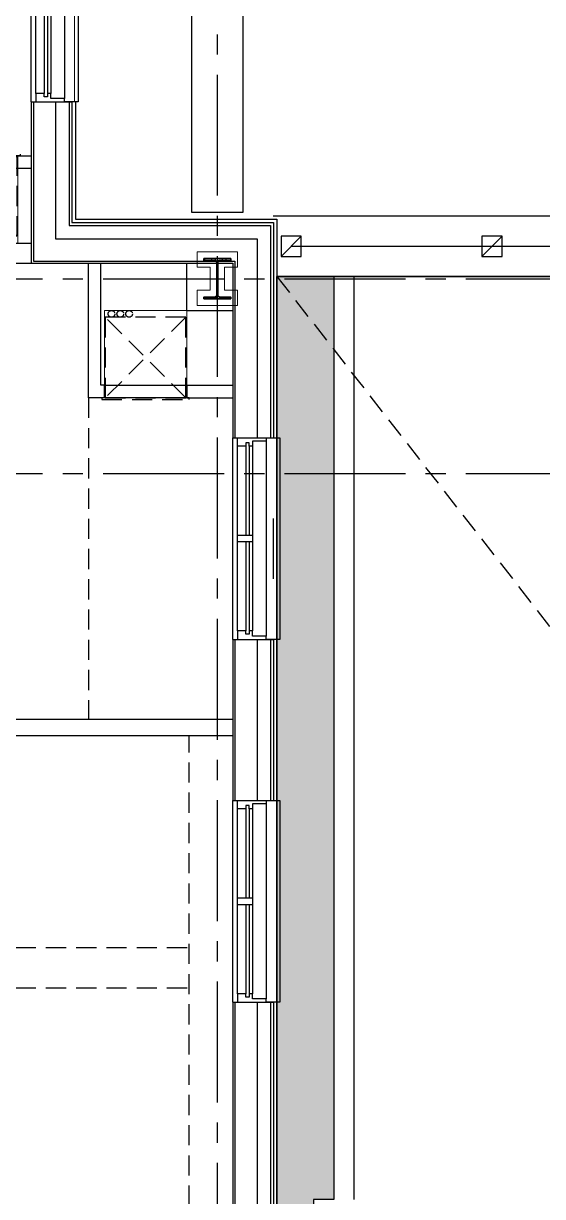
# Model space of a CAD drawing. Header units: inches. Extents: x 5931 to 10048, y 0 to 3185.
# Drawn here: x 6906.3 to 7060.8, y 1688 to 2037.3 of the extents above; entities that cross this region are included whole.
import ezdxf

# ---------------------------------------------------------------- set-up
doc = ezdxf.new("R2010")
doc.units = ezdxf.units.IN
doc.header["$LTSCALE"] = 48
doc.header["$MEASUREMENT"] = 0
for name, pattern in [('CENTER2', [1.125, 0.75, -0.125, 0.125, -0.125]), ('HIDDEN', [0.375, 0.25, -0.125]), ('HIDDEN2', [0.1875, 0.125, -0.0625])]:
    doc.linetypes.add(name, pattern=pattern)
for name, color, linetype in [('_0_Objects', 8, 'Continuous'), ('A-Door-Head', 8, 'Continuous'), ('A-Flor-Pool-Acc', 8, 'Continuous'), ('A-Flor-Soffit', 8, 'HIDDEN2'), ('A-Glaz', 8, 'Continuous'), ('A-Glaz-Sill', 8, 'Continuous'), ('A-Grid(3-32)', 8, 'CENTER2'), ('A-HVAC', 8, 'HIDDEN2'), ('A-Roof-Below', 8, 'Continuous'), ('A-Roof-Drain', 8, 'Continuous'), ('A-Wall-Full', 8, 'Continuous'), ('A-Wall-Hatch', 8, 'Continuous')]:
    doc.layers.add(name, color=color, linetype=linetype)
for name, color, linetype, lineweight in [('A-Detl-Hatch', 8, 'Continuous', 18), ('S-Detl-Hatch', 8, 'Continuous', 18), ('S-Detl-Wide', 8, 'Continuous', 35)]:
    doc.layers.add(name, color=color, linetype=linetype, lineweight=lineweight)
doc.layers.add('G-Anno-Nplt', color=8, linetype='Continuous', lineweight=18, plot=False)

# ---------------------------------------------------------------- blocks, each defined once
blk = doc.blocks.new('EXTERIOR WINDOW 3')
at = {"layer": 'A-Glaz'}
for p, q in [((5693, -8445.75), (5693, -8419.25)), ((5694, -8445.75), (5694, -8419.25)), ((5695, -8474.25), (5695, -8419.25)), ((5693, -8474.25), (5693, -8447.75)), ((5694, -8474.25), (5694, -8447.75))]:
    blk.add_line(p, q, dxfattribs=at)
for points in [[(5693, -8419.25), (5690.5, -8419.25), (5690.5, -8416.75), (5699, -8416.75), (5699, -8417.75), (5695, -8417.75), (5695, -8419.25), (5694, -8419.25), (5694, -8418.25), (5693, -8418.25), (5693, -8419.25)], [(5693, -8474.25), (5690.5, -8474.25), (5690.5, -8476.75), (5699, -8476.75), (5699, -8475.75), (5695, -8475.75), (5695, -8474.25), (5694, -8474.25), (5694, -8475.25), (5693, -8475.25), (5693, -8474.25)]]:
    blk.add_lwpolyline(points, dxfattribs=at)
blk.add_lwpolyline([(5690.5, -8445.75), (5690.5, -8447.75), (5695, -8447.75), (5695, -8445.75)], close=True, dxfattribs=at)
at = {"layer": 'A-Glaz-Sill'}
for p, q in [((5689.12, -8416.75), (5689.12, -8476.75)), ((5690.5, -8419.25), (5690.5, -8474.25)), ((5699, -8475.75), (5699, -8417.75))]:
    blk.add_line(p, q, dxfattribs=at)
blk.add_lwpolyline([(5699, -8476.75), (5703.12, -8476.75), (5703.12, -8416.75), (5699, -8416.75)], dxfattribs=at)
blk = doc.blocks.new('1ST FLOOR CORE & SHELL')
at = {"layer": 'A-Roof-Below'}
blk.add_lwpolyline([(2940.91, -7874.34), (2956.09, -7877.17), (2956.09, -8061), (2940.91, -8061)], close=True, dxfattribs=at)
at = {"layer": 'A-Wall-Full'}
for p, q in [((2893.12, -8028.12), (2893.12, -8076.12)), ((2893.12, -8028.12), (2905.12, -8028.12)), ((2906.25, -8028.12), (2906.25, -8063)), ((2906.25, -8063), (2966.25, -8063)), ((2966.25, -8063), (2966.25, -8128.13)), ((2893.12, -8076.12), (2953.12, -8076.12)), ((2953.12, -8076.12), (2953.12, -8128.13)), ((2953.12, -8128.13), (2965.12, -8128.13)), ((2953.12, -8188.13), (2953.12, -8236.13)), ((2953.12, -8188.13), (2965.12, -8188.13)), ((2966.25, -8188.13), (2966.25, -8236.13)), ((2953.12, -8236.13), (2965.12, -8236.13)), ((2953.12, -8296.13), (2953.12, -8506.13)), ((2953.12, -8296.13), (2965.12, -8296.13)), ((2966.25, -8296.13), (2966.25, -8492.88))]:
    blk.add_line(p, q, dxfattribs=at)
at = {"layer": 'A-Wall-Hatch'}
for p, q in [((2893.75, -8028.12), (2893.75, -8075.5)), ((2900.37, -8028.12), (2900.37, -8068.88)), ((2904.37, -8028.12), (2904.37, -8064.88)), ((2905.25, -8028.12), (2905.25, -8064)), ((2905.25, -8064), (2965.25, -8064)), ((2965.25, -8064), (2965.25, -8128.13)), ((2904.37, -8064.88), (2964.37, -8064.88)), ((2964.37, -8064.88), (2964.37, -8128.13)), ((2900.37, -8068.88), (2960.37, -8068.88)), ((2960.37, -8068.88), (2960.37, -8128.13)), ((2893.75, -8075.5), (2953.75, -8075.5)), ((2953.75, -8075.5), (2953.75, -8128.13)), ((2953.75, -8188.13), (2953.75, -8236.13)), ((2960.37, -8188.13), (2960.37, -8236.13)), ((2964.37, -8188.13), (2964.37, -8236.13)), ((2965.25, -8188.13), (2965.25, -8236.13)), ((2953.75, -8296.13), (2953.75, -8505.5)), ((2960.37, -8296.13), (2960.37, -8498.88)), ((2964.37, -8296.13), (2964.37, -8494.88)), ((2965.25, -8296.13), (2965.25, -8492.88))]:
    blk.add_line(p, q, dxfattribs=at)
at = {"xscale": -1, "rotation": 180}
for p in [(-2796, -16444.87), (-2736, -16604.88), (-2736, -16712.88)]:
    blk.add_blockref('EXTERIOR WINDOW 3', p, dxfattribs=at)
blk = doc.blocks.new('*U15')
at = {"layer": 'A-Detl-Hatch'}
h = blk.add_hatch(dxfattribs=at)
h.set_pattern_fill('ANSI32', color=256, scale=6, style=0)
h.set_pattern_definition([(45, (0, -5.97), (-1.591, 1.591), []), (45, (1.0607, -5.97), (-1.591, 1.591), [])])
edge = h.paths.add_edge_path()
edge.add_line((4.0025, -11.94), (4.0025, -11.425))
edge.add_line((4.0025, -11.425), (0.7475, -11.425))
edge.add_arc((0.7475, -10.825), 0.6, 180, 270, ccw=False)
edge.add_line((0.1475, -10.825), (0.1475, -1.115))
edge.add_arc((0.7475, -1.115), 0.6, 90, 180, ccw=False)
edge.add_line((0.7475, -0.515), (4.0025, -0.515))
edge.add_line((4.0025, -0.515), (4.0025, 0))
edge.add_line((4.0025, 0), (-4.0025, 0))
edge.add_line((-4.0025, 0), (-4.0025, -0.515))
edge.add_line((-4.0025, -0.515), (-0.7475, -0.515))
edge.add_arc((-0.7475, -1.115), 0.6, 0, 90, ccw=False)
edge.add_line((-0.1475, -1.115), (-0.1475, -10.825))
edge.add_arc((-0.7475, -10.825), 0.6, -90, 0, ccw=False)
edge.add_line((-0.7475, -11.425), (-4.0025, -11.425))
edge.add_line((-4.0025, -11.425), (-4.0025, -11.94))
edge.add_line((-4.0025, -11.94), (4.0025, -11.94))
at = {"linetype": 'ByBlock'}
blk.add_lwpolyline([(4.0025, -11.94), (4.0025, -11.425), (0.7475, -11.425, -0.41421356), (0.1475, -10.825), (0.1475, -1.115, -0.41421356), (0.7475, -0.515), (4.0025, -0.515), (4.0025, 0), (-4.0025, 0), (-4.0025, -0.515), (-0.7475, -0.515, -0.41421356), (-0.1475, -1.115), (-0.1475, -10.825, -0.41421356), (-0.7475, -11.425), (-4.0025, -11.425), (-4.0025, -11.94)], format="xyb", close=True, dxfattribs=at)
blk = doc.blocks.new('W12X40')
at = {"layer": 'S-Detl-Hatch'}
blk.add_lwpolyline([(14080.89, -7310.28), (14080.89, -7305.76), (14077.04, -7305.76), (14077.04, -7298.85), (14080.89, -7298.85), (14080.89, -7294.34), (14068.89, -7294.34), (14068.89, -7298.85), (14072.74, -7298.85), (14072.74, -7305.76), (14068.89, -7305.76), (14068.89, -7310.28)], close=True, dxfattribs=at)
at = {"layer": 'S-Detl-Wide'}
blk.add_blockref('*U15', (14074.89, -7296.34), dxfattribs=at)
blk = doc.blocks.new('1ST FLOOR - STRUCTURAL GRID')
at = {"layer": 'A-Grid(3-32)'}
for p, q in [((2948.5, -7426.01), (2948.5, -9520.75)), ((2104.5, -8080.75), (5927.38, -8080.75)), ((2104.5, -8138.75), (5927.38, -8138.75))]:
    blk.add_line(p, q, dxfattribs=at)
blk.add_blockref('W12X40', (-11126.39, -778.44))
blk = doc.blocks.new('FPOST')
at = {"layer": 'A-Flor-Pool-Acc'}
blk.add_line((-0.25, -0.25), (0.25, 0.25), dxfattribs=at)
at = {"layer": 'A-Flor-Pool-Acc', "flags": 128}
blk.add_lwpolyline([(-0.25, -0.25), (0.25, -0.25), (0.25, 0.25), (-0.25, 0.25)], close=True, dxfattribs=at)
blk = doc.blocks.new('terrace')
at = {"layer": 'A-Flor-Pool-Acc'}
h = blk.add_hatch(dxfattribs=at)
h.set_pattern_fill('GRAVEL', color=256, scale=12, angle=-13.8778)
h.set_pattern_definition([(228.0127875, (-84194.43275, -55714.1465), (-96, -108), [1.614432, -159.8290566]), (184.9697407, (-84195.51275, -55715.34653), (144, 12), [2.770416, -274.2710971]), (132.5104471, (-84198.27275, -55715.5865), (120, -132), [1.953456, -193.3923912]), (267.273689, (-84202.95275, -55718.5865), (12, 240), [2.522856, -249.7626965]), (292.8336542, (-84203.07275, -55721.1065), (-60, 144), [2.47386, -244.9124775]), (357.273689, (-84202.11275, -55723.3865), (-240, 12), [2.522856, -249.7626965]), (37.69424047, (-84199.59275, -55723.50653), (-156, -120), [3.336348, -330.2981826]), (72.2553284, (-84196.95275, -55721.46653), (84, 264), [3.149856, -311.835858]), (121.4295656, (-84195.99275, -55718.4665), (-96, 156), [2.5314, -250.6088773]), (175.2363583, (-84197.3128, -55716.3065), (132, -12), [2.889984, -141.609151]), (222.3974378, (-84200.19275, -55716.06653), (-144, -132), [3.737376, -370.0005]), (138.8140748, (-84191.0728, -55718.7065), (-84, 72), [1.275612, -126.2861378]), (171.4692344, (-84192.03275, -55717.8665), (156, -24), [2.426844, -240.258137]), (225, (-84194.433, -55717.5065), (-1e-15, -12), [1.697052, -15.2735107]), (203.1985905, (-84195.2728, -55716.0665), (60, 24), [0.913896, -90.4753813]), (291.8014095, (-84196.1128, -55716.4265), (-12, 36), [1.292436, -63.3295417]), (30.9637565, (-84195.6328, -55717.6265), (36, 24), [2.099148, -67.8722747]), (161.565051, (-84193.8328, -55716.5465), (24, -12), [1.517892, -36.4294399]), (16.3895403, (-84203.07275, -55716.4265), (120, 36), [2.1264, -210.5141418]), (70.3461759, (-84201.03275, -55715.8265), (-48, -132), [1.783932, -176.608893]), (293.1985905, (-84193.8328, -55714.1465), (-24, 60), [1.82778, -89.5614973]), (343.6104597, (-84193.11275, -55715.8265), (-120, 36), [2.1264, -210.5141418]), (339.4439548, (-84203.0728, -55723.8665), (-60, 24), [2.05056, -100.477485]), (294.7751406, (-84201.15275, -55724.5865), (-60, 132), [1.718136, -170.0957168]), (66.8014095, (-84193.7128, -55726.1465), (24, 60), [1.82778, -89.5614973]), (17.3540246, (-84192.99275, -55724.4665), (-156, -48), [2.011572, -199.1450834]), (69.4439548, (-84199.5928, -55726.1465), (-24, -60), [1.02528, -101.502765]), (101.3099325, (-84194.4328, -55726.1465), (-12, 48), [0.61188, -60.5763542]), (165.9637565, (-84194.5528, -55725.5465), (36, -12), [2.47386, -47.0034075]), (186.00900596, (-84196.95275, -55724.9465), (120, 12), [2.2926, -226.9670781]), (303.6900675, (-84195.6328, -55718.7065), (-12, 24), [1.730664, -41.5359513]), (353.1572266, (-84194.67275, -55720.14653), (204, -24), [3.021528, -299.1307515]), (60.9453959, (-84191.6728, -55720.5065), (-48, -84), [1.235472, -122.3120897]), (90, (-84191.073, -55719.427), (-12, 12), [0.72, -11.28]), (120.2564372, (-84197.19275, -55724.5865), (48, -84), [1.667088, -165.0422399]), (48.0127875, (-84198.03275, -55723.1465), (96, 108), [3.228864, -158.2146246]), (0, (-84195.873, -55720.747), (12, 12), [3.12, -8.88]), (325.3048465, (-84192.75275, -55720.7465), (120, -84), [1.897368, -187.8392916]), (254.0546041, (-84191.1928, -55721.8265), (-12, -48), [1.747224, -85.6140947]), (207.64597536, (-84191.67275, -55723.50653), (-228, -120), [2.84478, -281.6336902]), (175.42607874, (-84194.19275, -55724.82653), (-156, 12), [3.009588, -297.9488809])])
h.paths.add_polyline_path([(12, 199.75), (1.12, 199.75), (1.12, 492.5), (18, 492.5), (18, 217.75), (12, 217.75)])
at = {"layer": 'A-Flor-Pool-Acc', "flags": 128}
for points in [[(489.37, 510.5), (0, 510.5)], [(483.37, 501.5), (5.37, 501.5)], [(488.62, 492.5), (1.12, 492.5)], [(488.62, 492.5), (1.12, 492.5)], [(1.12, 492.5), (1.12, 79.75)], [(18, 492.5), (18, 217.75)], [(24, 492.5), (24, 217.75)], [(0, 420.5), (0, 402.5)]]:
    blk.add_lwpolyline(points, dxfattribs=at)
for points in [[(12, 199.75), (1.12, 199.75), (1.12, 492.5), (18, 492.5), (18, 217.75), (12, 217.75), (12, 199.75)], [(1.12, 492.5), (488.62, 492.5), (488.62, 79.75), (1.12, 79.75)], [(1.12, 492.5), (1.12, 79.75), (488.62, 79.75), (488.62, 492.5)]]:
    blk.add_lwpolyline(points, close=True, dxfattribs=at)
at = {"layer": 'A-Flor-Pool-Acc', "xscale": 12, "yscale": 12, "zscale": 12}
for p, rotation in [((5.37, 501.5), 180.0000000000002), ((65.12, 501.5), 180.0000000000001)]:
    blk.add_blockref('FPOST', p, dxfattribs=dict(at, rotation=rotation))
blk = doc.blocks.new('HVAC UNIT NICHE')
at = {"layer": 'A-Door-Head'}
blk.add_lwpolyline([(4, 0), (28.5, 0), (28.5, -3.75), (4, -3.75)], close=True, dxfattribs=at)
at = {"layer": 'A-HVAC'}
for p, q in [((4.25, 0), (28.25, -24)), ((4.25, -24), (28.25, 0))]:
    blk.add_line(p, q, dxfattribs=at)
for points in [[(3.25, 0), (29.25, 0), (29.25, 0.5), (3.25, 0.5)], [(4.25, -24), (28.25, -24), (28.25, 0), (4.25, 0)]]:
    blk.add_lwpolyline(points, close=True, dxfattribs=at)
for centre in [(21.13, -25), (23.75, -25), (26.36, -25)]:
    blk.add_circle(centre, 1, dxfattribs=at)
at = {"layer": 'A-Wall-Full'}
for p, q in [((4, 0), (0, 0)), ((4, -3.75), (4, 0)), ((28.5, 0), (33.25, 0)), ((28.5, -3.75), (28.5, 0)), ((33.25, 0), (33.25, -26)), ((4, -3.75), (0, -3.75)), ((28.5, -3.75), (29.5, -3.75)), ((29.5, -3.75), (29.5, -26))]:
    blk.add_line(p, q, dxfattribs=at)
at = {"layer": 'G-Anno-Nplt'}
blk.add_lwpolyline([(4, 0), (4, -26), (28.5, -26), (28.5, 0)], close=True, dxfattribs=at)
blk = doc.blocks.new('King Studio 3')
at = {"layer": 'A-Wall-Full'}
blk.add_line((261.1231, -214.375), (290.6231, -214.375), dxfattribs=at)
at = {"layer": 'G-Anno-Nplt'}
blk.add_line((290.6231, 4.625), (290.6231, -212.375), dxfattribs=at)
blk.add_lwpolyline([(290.6231, -112.375), (303.4979, -112.375), (303.4979, -172.3743), (290.6231, -172.3743)], close=True, dxfattribs=at)
at = {"xscale": -1}
blk.add_blockref('HVAC UNIT NICHE', (290.6231, -188.375), dxfattribs=at)
blk = doc.blocks.new('King Suite 5')
at = {"layer": 'A-Flor-Soffit'}
for p, q in [((224.25, 246.55), (224.25, 150.75)), ((254.26, 6), (254.26, 145.88)), ((94.62, 82.88), (254.26, 82.88)), ((94.62, 70.88), (254.26, 70.88))]:
    blk.add_line(p, q, dxfattribs=at)
at = {"layer": 'A-Wall-Full'}
for p, q in [((65.99, 286.65), (224.25, 286.65)), ((224.25, 272.55), (224.25, 286.65)), ((228, 272.55), (228, 286.65)), ((253.5, 272.55), (253.5, 286.65)), ((253.5, 272.55), (267.25, 272.55)), ((257.5, 250.3), (267.25, 250.3)), ((257.5, 246.55), (267.25, 246.55)), ((267.25, 150.75), (137.75, 150.75)), ((267.25, 145.88), (137.75, 145.88))]:
    blk.add_line(p, q, dxfattribs=at)
at = {"layer": 'G-Anno-Nplt'}
for p, q in [((207.25, 286.65), (207.25, 304.01)), ((207.25, 286.65), (256.62, 286.65)), ((267.25, 274.05), (267.25, -27.93))]:
    blk.add_line(p, q, dxfattribs=at)
at = {"layer": 'A-Wall-Full', "rotation": 180}
blk.add_blockref('HVAC UNIT NICHE', (257.5, 246.55), dxfattribs=at)

msp = doc.modelspace()

# ---------------------------------------------------------------- linework, layer by layer
at = {"layer": 'A-Roof-Drain', "linetype": 'HIDDEN2'}
msp.add_line((6981.75, 1961.88), (7137.88, 1761.51), dxfattribs=at)

# ---------------------------------------------------------------- block references
at = {"layer": '_0_Objects', "linetype": 'HIDDEN'}
msp.add_blockref('1ST FLOOR - STRUCTURAL GRID', (4015.5, 10042.01), dxfattribs=at)
at = {"layer": '_0_Objects'}
for name, p in [('1ST FLOOR CORE & SHELL', (4015.5, 10042.01)), ('King Studio 3', (6618, 2186.26)), ('King Suite 5', (6701.38, 1679.24)), ('terrace', (6980.63, 1469.38))]:
    msp.add_blockref(name, p, dxfattribs=at)

doc.saveas('drawing.dxf')
